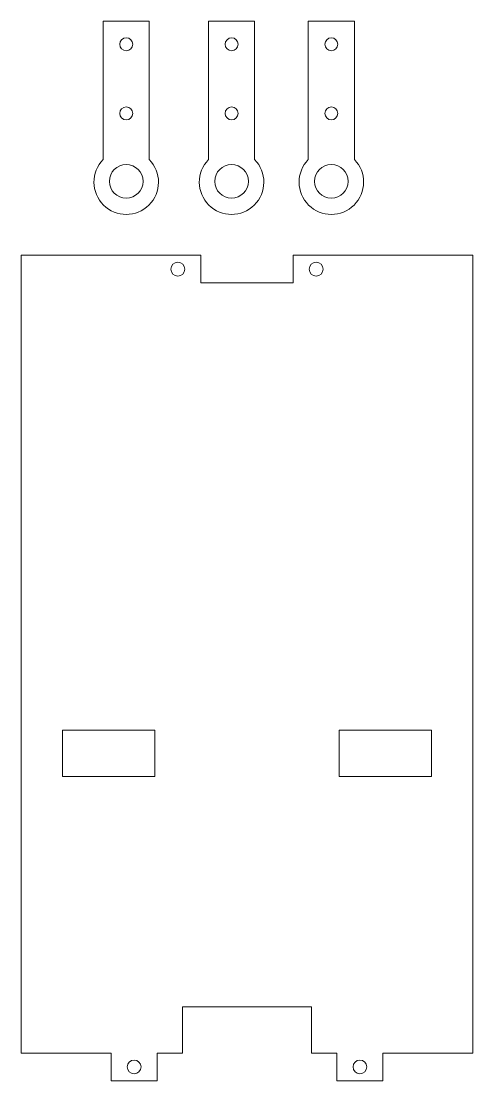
# Model space of a CAD drawing. Header units: millimetres. Extents: x 10 to 108, y 10 to 240.
import ezdxf

# ---------------------------------------------------------------- set-up
doc = ezdxf.new("R2010")
doc.units = ezdxf.units.MM

# ---------------------------------------------------------------- blocks, each defined once
blk = doc.blocks.new('Carcasse axe XZ avant')
at = {"color": 7, "linetype": 'Continuous', "lineweight": 15}
for p, q in [((-49, 86.5), (-49, -86.5)), ((-10, 86.5), (-49, 86.5)), ((-10, 86.5), (-10, 80.5)), ((10, 80.5), (10, 86.5)), ((49, 86.5), (10, 86.5)), ((49, -86.5), (49, 86.5)), ((-10, 80.5), (10, 80.5)), ((-20, -16.5), (-40, -16.5)), ((-40, -16.5), (-40, -26.5)), ((-20, -26.5), (-20, -16.5)), ((40, -16.5), (20, -16.5)), ((20, -16.5), (20, -26.5)), ((40, -26.5), (40, -16.5)), ((-40, -26.5), (-20, -26.5)), ((20, -26.5), (40, -26.5)), ((14, -76.5), (-14, -76.5)), ((-14, -76.5), (-14, -86.5)), ((14, -86.5), (14, -76.5)), ((-49, -86.5), (-29.5, -86.5)), ((-29.5, -86.5), (-29.5, -92.5)), ((-19.5, -86.5), (-14, -86.5)), ((-19.5, -92.5), (-19.5, -86.5)), ((14, -86.5), (19.5, -86.5)), ((19.5, -86.5), (19.5, -92.5)), ((29.5, -86.5), (49, -86.5)), ((29.5, -92.5), (29.5, -86.5)), ((-29.5, -92.5), (-19.5, -92.5)), ((19.5, -92.5), (29.5, -92.5))]:
    blk.add_line(p, q, dxfattribs=at)
for centre in [(-15, 83.5), (15, 83.5), (-24.5, -89.5), (24.5, -89.5)]:
    blk.add_circle(centre, 1.5, dxfattribs=at)
blk = doc.blocks.new('Support cage a bille')
at = {"color": 7, "linetype": 'Continuous', "lineweight": 15}
for p, q in [((5, 18.93), (-5, 18.93)), ((-5, 18.93), (-5, -11.07)), ((5, -11.07), (5, 18.93))]:
    blk.add_line(p, q, dxfattribs=at)
for centre, radius in [((0, 13.93), 1.4), ((0, -1.07), 1.4), ((0, -15.8), 3.65)]:
    blk.add_circle(centre, radius, dxfattribs=at)
blk.add_arc((0, -15.97), 7, 135.5847, 44.4153, dxfattribs=at)

msp = doc.modelspace()

# ---------------------------------------------------------------- block references
for name, p in [('Support cage a bille', (32.98, 220.82)), ('Support cage a bille', (55.84, 220.82)), ('Support cage a bille', (77.49, 220.82)), ('Carcasse axe XZ avant', (59.19, 102.49))]:
    msp.add_blockref(name, p)

doc.saveas('drawing.dxf')
